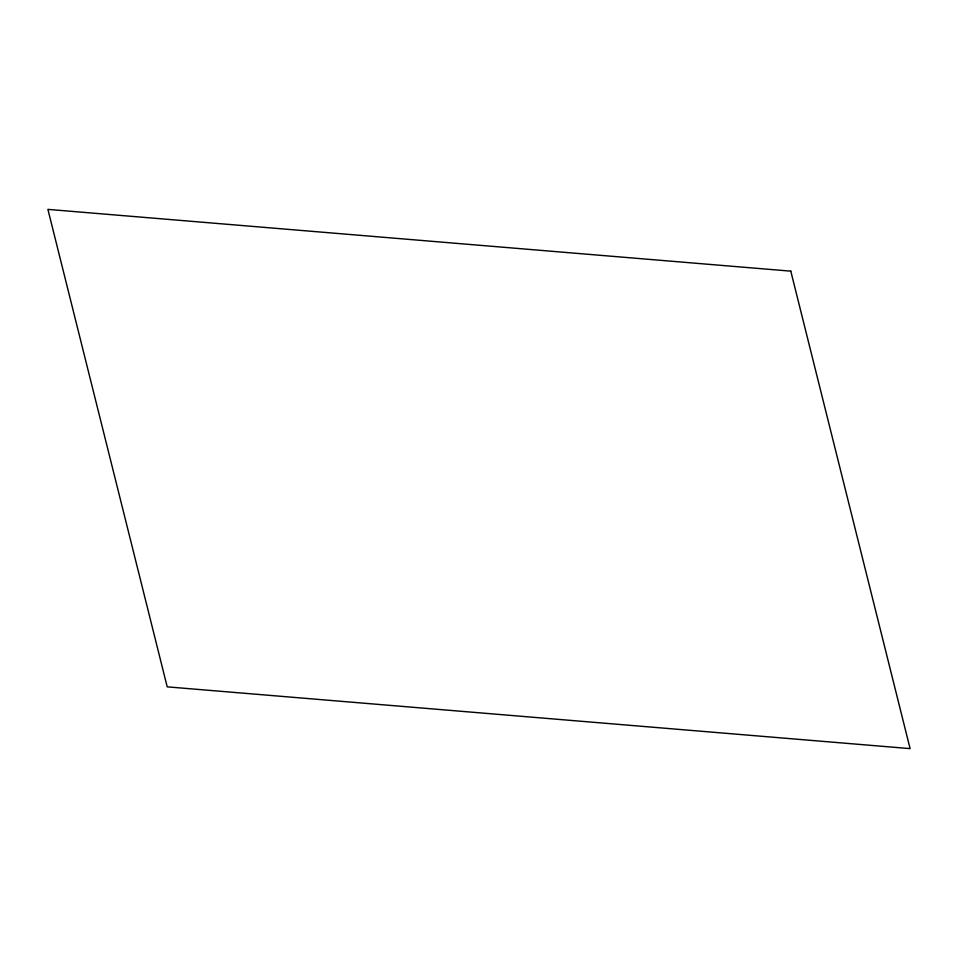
<?xml version="1.0" encoding="UTF-8"?>
<svg xmlns="http://www.w3.org/2000/svg" width="958" height="958" viewBox="0 0 958 958"><rect width="100%" height="100%" fill="white"/><g stroke="black" fill="none" stroke-linecap="round" stroke-linejoin="round"><path stroke-width="1.44" d="M790.793 271.15L47.9 209.383L167.207 686.85L910.1 748.617L790.793 271.15"/></g></svg>
